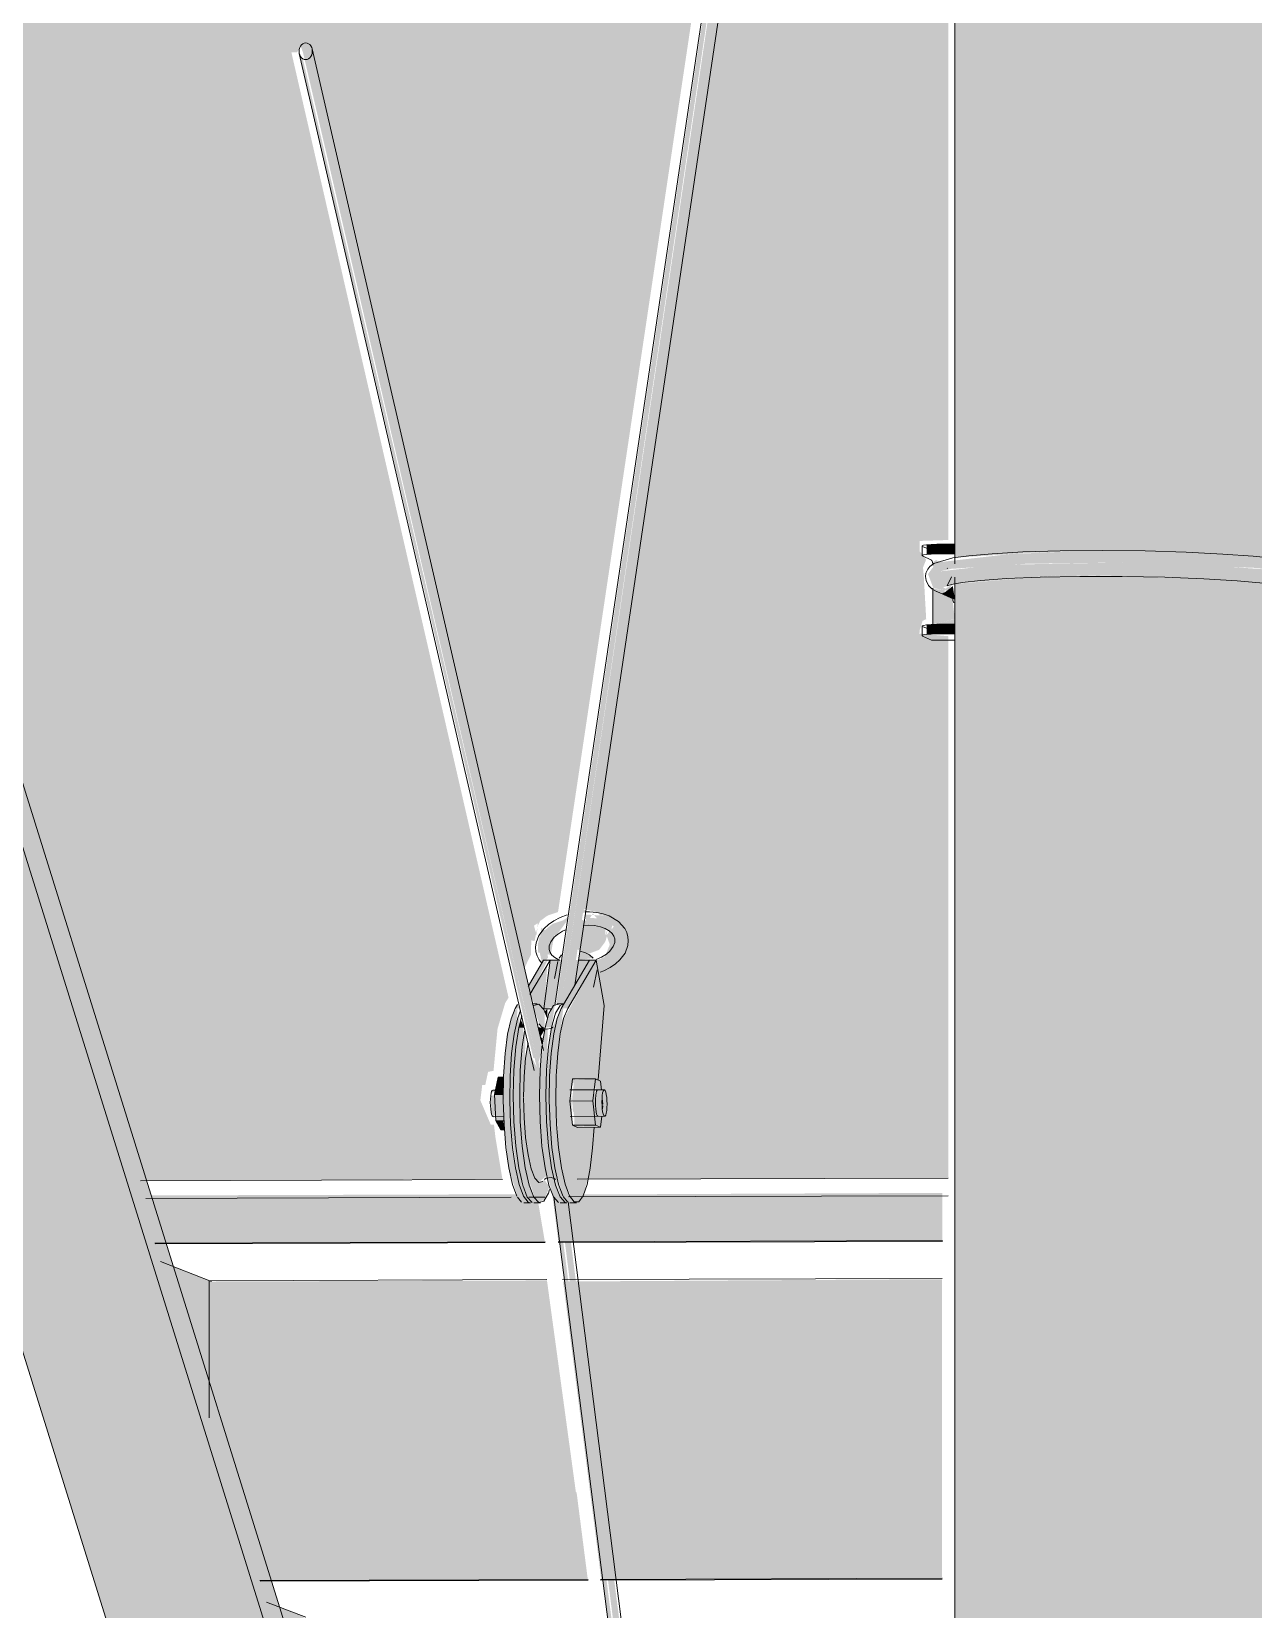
# Model space of a CAD drawing. Header units: inches. Extents: x 27328 to 121296, y -4075 to 4147.
# Drawn here: x 49625.25027 to 49625.26484, y 60.08869 to 60.10751 of the extents above; entities that cross this region are included whole.
import ezdxf

# ---------------------------------------------------------------- set-up
doc = ezdxf.new("R2010")
doc.units = ezdxf.units.IN
doc.header["$MEASUREMENT"] = 0
for name, color, linetype, lineweight in [('I-WALL', 2, 'Continuous', 9), ('Q-SPCQ', 91, 'Continuous', 9), ('S-STRS', 31, 'Continuous', 9)]:
    doc.layers.add(name, color=color, linetype=linetype, lineweight=lineweight)

msp = doc.modelspace()

# ---------------------------------------------------------------- hatches: boundary and pattern name
at = {"layer": 'I-WALL', "lineweight": 5}
h = msp.add_hatch(color=256, dxfattribs=at)
h.paths.add_polyline_path([(49624.97865, 60.092925), (49625.094765, 60.093299), (49625.094765, 60.094469), (49625.099271, 60.094464), (49625.099271, 60.093313), (49625.229519, 60.093732), (49625.229519, 60.094908), (49625.234039, 60.094903), (49625.234039, 60.093747), (49625.249456, 60.093797), (49625.244826, 60.108643), (49624.98491, 60.10768), (49624.984329, 60.107925), (49624.983765, 60.108405), (49624.983234, 60.109105), (49624.982754, 60.110006), (49624.982338, 60.111079), (49624.982, 60.112293), (49624.981751, 60.11361), (49624.981599, 60.114989), (49624.981547, 60.116387), (49624.981599, 60.117762), (49624.981751, 60.119071), (49624.982029, 60.120363), (49624.982343, 60.121342), (49624.982754, 60.122214), (49624.983274, 60.122927), (49624.983765, 60.12335), (49624.984329, 60.12357), (49625.239829, 60.124663), (49625.237793, 60.13119), (49624.982875, 60.156949), (49624.983395, 60.156458), (49624.983348, 60.155822), (49624.983293, 60.155822), (49624.983344, 60.155779), (49624.978658, 60.093033)], flags=0)
h.paths.add_polyline_path([(49625.251571, 60.093803), (49625.255884, 60.093823), (49625.255801, 60.094321), (49625.255783, 60.094472), (49625.255745, 60.094472), (49625.255621, 60.094762), (49625.255643, 60.094942), (49625.25568, 60.094946), (49625.255713, 60.095101), (49625.255778, 60.095114), (49625.255826, 60.095615), (49625.255916, 60.095919), (49625.255957, 60.095987), (49625.253368, 60.107259), (49625.253437, 60.10726), (49625.25348, 60.107328), (49625.253506, 60.107259), (49625.256074, 60.096186), (49625.256224, 60.096499), (49625.256228, 60.096669), (49625.256268, 60.09666), (49625.256305, 60.096844), (49625.256335, 60.096901), (49625.256421, 60.096964), (49625.256547, 60.097007), (49625.258296, 60.108693), (49625.246939, 60.108651), (49625.25103, 60.095537)], flags=0)
h.paths.add_polyline_path([(49625.256846, 60.097051), (49625.256846, 60.096996), (49625.256883, 60.097007), (49625.256861, 60.097033)], flags=0)
h.paths.add_polyline_path([(49625.257099, 60.096965), (49625.257148, 60.096838), (49625.257112, 60.096729), (49625.257105, 60.096897)], flags=0)
h.paths.add_polyline_path([(49625.257122, 60.096729), (49625.257159, 60.096876), (49625.257213, 60.096833), (49625.257159, 60.096772)], flags=0)
h.paths.add_polyline_path([(49625.256776, 60.09382), (49625.261198, 60.093834), (49625.261198, 60.100296), (49625.26085, 60.100327), (49625.26086, 60.100348), (49625.26086, 60.100373), (49625.260893, 60.100479), (49625.260936, 60.100499), (49625.260908, 60.100997), (49625.260898, 60.101115), (49625.260934, 60.101206), (49625.260909, 60.101255), (49625.26086, 60.101304), (49625.26086, 60.101329), (49625.26086, 60.101432), (49625.261198, 60.101443), (49625.261198, 60.108704), (49625.258496, 60.108694), (49625.256782, 60.097062), (49625.25703, 60.097), (49625.257044, 60.096969), (49625.257099, 60.096965), (49625.25707, 60.096838), (49625.257039, 60.096846), (49625.257007, 60.096874), (49625.256738, 60.096933), (49625.256708, 60.096599), (49625.256837, 60.096531), (49625.256914, 60.09651), (49625.257039, 60.096557), (49625.25711, 60.096653), (49625.25713, 60.096717), (49625.257164, 60.096618), (49625.257105, 60.096472), (49625.256964, 60.096411), (49625.256921, 60.096445), (49625.256898, 60.096411), (49625.25698, 60.095955), (49625.256935, 60.095054), (49625.25698, 60.09493), (49625.256995, 60.094905), (49625.256998, 60.094648), (49625.25695, 60.094633), (49625.25693, 60.094502), (49625.25686, 60.094482), (49625.256814, 60.094014)], flags=0)
h.paths.add_polyline_path([(49625.265287, 60.093848), (49625.268451, 60.093858), (49625.269935, 60.108736), (49625.265287, 60.108719), (49625.265287, 60.101455), (49625.266253, 60.101439), (49625.266253, 60.101324), (49625.266278, 60.101342), (49625.266278, 60.101432), (49625.266384, 60.101383), (49625.266398, 60.101186), (49625.26642, 60.101167), (49625.266388, 60.100429), (49625.266384, 60.10041), (49625.266384, 60.100314), (49625.265287, 60.100295), (49625.265287, 60.096445)], flags=0)
h.paths.add_polyline_path([(49625.269587, 60.093861), (49625.275337, 60.09388), (49625.280138, 60.108774), (49625.271063, 60.108741), (49625.269843, 60.096445)], flags=0)
h.paths.add_polyline_path([(49625.277383, 60.093886), (49625.365532, 60.09417), (49625.365532, 60.095351), (49625.370066, 60.095347), (49625.370066, 60.094185), (49625.502817, 60.094612), (49625.50282, 60.095799), (49625.507372, 60.095814), (49625.507372, 60.094626), (49625.567878, 60.094821), (49625.567878, 60.109847), (49625.282184, 60.108782), (49625.278208, 60.096445)], flags=0)
h.paths.add_polyline_path([(49625.256351, 60.096835), (49625.256335, 60.096711), (49625.256326, 60.096729), (49625.256346, 60.096813)], flags=0)
h.paths.add_polyline_path([(49625.25631, 60.096525), (49625.25646, 60.096496), (49625.256528, 60.096879), (49625.256473, 60.09686), (49625.256389, 60.096789), (49625.256346, 60.096821), (49625.256306, 60.096615), (49625.256307, 60.09658)], flags=0)
h.paths.add_polyline_path([(49625.256294, 60.096727), (49625.25626, 60.096844), (49625.256304, 60.096873)], flags=0)
h.paths.add_polyline_path([(49625.266278, 60.100362), (49625.266253, 60.100369), (49625.266253, 60.100364)], flags=0)
h.paths.add_polyline_path([(49625.260945, 60.100482), (49625.261078, 60.100516), (49625.26095, 60.100483)], flags=0)
h.paths.add_polyline_path([(49625.265693, 60.100673), (49625.265579, 60.100805), (49625.265579, 60.10077), (49625.265649, 60.100691), (49625.26569, 60.100674)], flags=0)
h.paths.add_polyline_path([(49625.266003, 60.101085), (49625.266133, 60.101116), (49625.266004, 60.101086)], flags=0)
h.paths.add_polyline_path([(49625.24194, 60.124672), (49625.260698, 60.124753), (49625.261198, 60.128094), (49625.261198, 60.128825), (49625.239976, 60.130969), (49625.241869, 60.124901)], flags=0)
h.paths.add_polyline_path([(49625.260897, 60.124753), (49625.261198, 60.124755), (49625.261198, 60.126771), (49625.260919, 60.1249)], flags=0)
h.paths.add_polyline_path([(49625.265287, 60.124772), (49625.271536, 60.124799), (49625.271831, 60.12775), (49625.265287, 60.128412), (49625.265287, 60.1249)], flags=0)
h.paths.add_polyline_path([(49625.272656, 60.124804), (49625.285322, 60.124858), (49625.2858, 60.126339), (49625.272937, 60.127639), (49625.272666, 60.1249)], flags=0)
h.paths.add_polyline_path([(49625.287369, 60.124867), (49625.567878, 60.126067), (49625.567878, 60.131861), (49625.298615, 60.125044), (49625.287779, 60.126139), (49625.287379, 60.1249)], flags=0)
at = {"layer": 'Q-SPCQ', "lineweight": 5}
h = msp.add_hatch(color=256, dxfattribs=at)
h.paths.add_polyline_path([(49625.261308, 60.059954), (49625.265172, 60.059962), (49625.265172, 60.061447), (49625.26131, 60.061428), (49625.261308, 60.059999)], flags=0)
h.paths.add_polyline_path([(49625.261281, 60.063965), (49625.265338, 60.063983), (49625.265338, 60.100875), (49625.26488, 60.100937), (49625.264216, 60.100981), (49625.262581, 60.101028), (49625.261281, 60.10092), (49625.261281, 60.063983)], flags=0)
h.paths.add_polyline_path([(49625.262969, 60.134579), (49625.262969, 60.134362), (49625.262971, 60.134515), (49625.26297, 60.134573)], flags=0)
h.paths.add_polyline_path([(49625.265338, 60.101187), (49625.265338, 60.135486), (49625.265172, 60.135545), (49625.264481, 60.135646), (49625.26348, 60.135701), (49625.262954, 60.135678), (49625.262972, 60.135448), (49625.262945, 60.134691), (49625.262987, 60.134594), (49625.263002, 60.134565), (49625.263004, 60.134316), (49625.262958, 60.134304), (49625.262937, 60.134171), (49625.262867, 60.13415), (49625.262785, 60.133486), (49625.262686, 60.133302), (49625.262516, 60.133304), (49625.262436, 60.133329), (49625.262378, 60.133435), (49625.262347, 60.133432), (49625.262282, 60.133308), (49625.262263, 60.133274), (49625.261281, 60.126712), (49625.261281, 60.101232), (49625.262118, 60.101288), (49625.262945, 60.101316), (49625.265282, 60.101197)], flags=0)
h.paths.add_polyline_path([(49625.261281, 60.128034), (49625.262041, 60.133309), (49625.262026, 60.133309), (49625.261958, 60.133431), (49625.261882, 60.133731), (49625.261827, 60.134144), (49625.261784, 60.134144), (49625.261663, 60.134456), (49625.261685, 60.134605), (49625.261722, 60.134617), (49625.261749, 60.134741), (49625.261281, 60.135058), (49625.261281, 60.130371)], flags=0)
h.paths.add_polyline_path([(49625.261829, 60.134918), (49625.261868, 60.13529), (49625.261954, 60.135571), (49625.261983, 60.13567), (49625.26139, 60.135583), (49625.261281, 60.135527), (49625.261281, 60.13529), (49625.261822, 60.134923)], flags=0)
h = msp.add_hatch(color=256, dxfattribs=at)
h.paths.add_polyline_path([(49625.260087, 60.059951), (49625.26078, 60.059953), (49625.26059, 60.061438), (49625.259626, 60.061428), (49625.260072, 60.059999)], flags=0)
h.paths.add_polyline_path([(49625.260937, 60.059953), (49625.261281, 60.059954), (49625.261281, 60.061439), (49625.260748, 60.061428), (49625.260932, 60.059999)], flags=0)
h.paths.add_polyline_path([(49625.258837, 60.063959), (49625.260263, 60.063983), (49625.259953, 60.066401), (49625.238496, 60.135175), (49625.237563, 60.135161), (49625.236718, 60.134869), (49625.258829, 60.063983)], flags=0)
h.paths.add_polyline_path([(49625.260424, 60.063963), (49625.260708, 60.063983), (49625.260221, 60.065542), (49625.260421, 60.063983)], flags=0)
h = msp.add_hatch(color=256, dxfattribs=at)
h.paths.add_polyline_path([(49625.260714, 60.063964), (49625.260947, 60.063983), (49625.260075, 60.066676), (49625.260221, 60.065542), (49625.260708, 60.063983)], flags=0)
h.paths.add_polyline_path([(49625.259953, 60.066401), (49625.259785, 60.067706), (49625.238766, 60.135073), (49625.238504, 60.135151), (49625.259868, 60.066676)], flags=0)
for points in [[(49625.256585, 60.095898), (49625.25663, 60.095939), (49625.256707, 60.09607), (49625.262297, 60.133795), (49625.262249, 60.133976), (49625.256587, 60.09591)], [(49625.256522, 60.095895), (49625.256587, 60.09591), (49625.262195, 60.133832), (49625.262166, 60.133826), (49625.256522, 60.095895)], [(49625.256293, 60.095159), (49625.256306, 60.095188), (49625.253504, 60.107181), (49625.253461, 60.107249), (49625.256252, 60.095266), (49625.256268, 60.095266), (49625.256278, 60.09522)], [(49625.256306, 60.095188), (49625.25635, 60.095341), (49625.256332, 60.095526), (49625.2536, 60.107209), (49625.253538, 60.107171), (49625.256288, 60.095266)], [(49625.260941, 60.101271), (49625.261139, 60.101279), (49625.261139, 60.101394), (49625.260941, 60.101386)], [(49625.265572, 60.10101), (49625.265635, 60.101093), (49625.265458, 60.101164), (49625.264987, 60.10122), (49625.264217, 60.101285), (49625.262908, 60.101317), (49625.26193, 60.101275), (49625.261057, 60.101174), (49625.260958, 60.101037), (49625.261233, 60.101099), (49625.262118, 60.101159), (49625.263297, 60.101175), (49625.264846, 60.101111), (49625.265387, 60.101053)], [(49625.261139, 60.101279), (49625.261279, 60.10128), (49625.261279, 60.101394), (49625.261139, 60.101394)], [(49625.261197, 60.100837), (49625.26114, 60.10088), (49625.261306, 60.100927), (49625.262239, 60.101001), (49625.262581, 60.101028), (49625.263638, 60.101005), (49625.26486, 60.100939), (49625.265635, 60.100877), (49625.265675, 60.100945), (49625.265572, 60.10101), (49625.265117, 60.101082), (49625.264217, 60.101148), (49625.263297, 60.101175), (49625.26176, 60.101146), (49625.261095, 60.101068), (49625.260958, 60.101037), (49625.261021, 60.100869), (49625.261161, 60.100844)], [(49625.261279, 60.100733), (49625.261253, 60.100893), (49625.261161, 60.100821), (49625.26112, 60.100804)], [(49625.260941, 60.100316), (49625.261139, 60.100324), (49625.261139, 60.100439), (49625.260941, 60.100431)], [(49625.261139, 60.100324), (49625.261279, 60.100325), (49625.261279, 60.100439), (49625.261139, 60.100439)], [(49625.256584, 60.095858), (49625.256662, 60.095858), (49625.256994, 60.096434), (49625.256922, 60.096434), (49625.256609, 60.095901)], [(49625.256111, 60.093549), (49625.25619, 60.093549), (49625.256135, 60.09362), (49625.256039, 60.093955), (49625.255982, 60.094473), (49625.255977, 60.095051), (49625.25605, 60.095665), (49625.256064, 60.095856), (49625.256027, 60.095835), (49625.255946, 60.095552), (49625.255898, 60.095051), (49625.255904, 60.094473), (49625.255961, 60.093955), (49625.256064, 60.09361)], [(49625.256419, 60.095735), (49625.256419, 60.095851), (49625.256386, 60.095821), (49625.256419, 60.095736)], [(49625.256392, 60.09563), (49625.25647, 60.09563), (49625.256508, 60.095894), (49625.256483, 60.095875), (49625.256405, 60.095678)], [(49625.256631, 60.093545), (49625.256658, 60.093552), (49625.256577, 60.093696), (49625.256509, 60.093957), (49625.256449, 60.094549), (49625.256448, 60.095067), (49625.256494, 60.095554), (49625.256584, 60.095859), (49625.256464, 60.095595), (49625.256409, 60.095053), (49625.256411, 60.094511), (49625.256474, 60.093937), (49625.256587, 60.093593), (49625.256631, 60.093545)], [(49625.25666, 60.09355), (49625.256738, 60.093551), (49625.256683, 60.093622), (49625.256587, 60.093957), (49625.25653, 60.094475), (49625.256525, 60.095053), (49625.256573, 60.095554), (49625.25661, 60.095858), (49625.256584, 60.095858), (49625.256495, 60.095554), (49625.256447, 60.095053), (49625.256452, 60.094475), (49625.256509, 60.093957), (49625.256609, 60.093615)], [(49625.25624, 60.093543), (49625.256318, 60.093544), (49625.256259, 60.093608), (49625.256157, 60.093956), (49625.256097, 60.09451), (49625.256097, 60.095123), (49625.256135, 60.095629), (49625.256078, 60.095629), (49625.256019, 60.095123), (49625.256019, 60.09451), (49625.256078, 60.093955), (49625.256181, 60.093608)], [(49625.256078, 60.095629), (49625.256145, 60.095629), (49625.256104, 60.095721), (49625.256095, 60.09569)], [(49625.256553, 60.093544), (49625.256609, 60.093569), (49625.256572, 60.093609), (49625.25647, 60.093957), (49625.256411, 60.094511), (49625.256415, 60.095179), (49625.256425, 60.09563), (49625.256387, 60.095603), (49625.256331, 60.095072), (49625.256337, 60.094448), (49625.256392, 60.093956), (49625.256494, 60.093609)], [(49625.256318, 60.09378), (49625.256391, 60.093849), (49625.256414, 60.093855), (49625.256352, 60.094259), (49625.256328, 60.094953), (49625.256324, 60.095227), (49625.256293, 60.095159), (49625.256239, 60.095266), (49625.256232, 60.095266), (49625.256181, 60.095399), (49625.256142, 60.095044), (49625.256142, 60.094553), (49625.256204, 60.094044), (49625.256271, 60.093832), (49625.256306, 60.093793)], [(49625.255789, 60.094832), (49625.255894, 60.094832), (49625.255893, 60.095039), (49625.255832, 60.095039)], [(49625.256715, 60.094753), (49625.256963, 60.094766), (49625.256992, 60.095017), (49625.25674, 60.095003), (49625.256725, 60.094863), (49625.256715, 60.094766)], [(49625.255805, 60.094517), (49625.255901, 60.094518), (49625.255891, 60.094832), (49625.255789, 60.094832), (49625.255798, 60.094649)], [(49625.257116, 60.094586), (49625.257121, 60.094791), (49625.257079, 60.094849), (49625.257086, 60.094599)], [(49625.25674, 60.094464), (49625.256992, 60.094465), (49625.256961, 60.094754), (49625.256715, 60.094742), (49625.25674, 60.09456)], [(49625.255864, 60.094411), (49625.255908, 60.094411), (49625.255893, 60.094518), (49625.255805, 60.094517)], [(49625.261751, 60.052909), (49625.256548, 60.093549), (49625.256506, 60.093545), (49625.261715, 60.052925), (49625.261734, 60.052913)], [(49625.261751, 60.052909), (49625.261805, 60.052949), (49625.261825, 60.053079), (49625.256639, 60.093548), (49625.256571, 60.093524), (49625.26162, 60.053935)]]:
    msp.add_hatch(color=256, dxfattribs=at).paths.add_polyline_path(points, flags=0)
h = msp.add_hatch(color=256, dxfattribs=at)
h.paths.add_polyline_path([(49625.261016, 60.101122), (49625.261092, 60.101186), (49625.261054, 60.101204), (49625.261012, 60.101175), (49625.261016, 60.101124)], flags=0)
h.paths.add_polyline_path([(49625.265526, 60.101137), (49625.266475, 60.10116), (49625.266462, 60.101223), (49625.265365, 60.101192), (49625.265385, 60.101179), (49625.265517, 60.101141)], flags=0)
h = msp.add_hatch(color=256, dxfattribs=at)
h.paths.add_polyline_path([(49625.261195, 60.100838), (49625.261251, 60.100914), (49625.261163, 60.100862)], flags=0)
h.paths.add_polyline_path([(49625.261016, 60.100436), (49625.261138, 60.100466), (49625.261278, 60.100503), (49625.261247, 60.100748), (49625.261158, 60.100823), (49625.261158, 60.100845), (49625.261016, 60.100862), (49625.261016, 60.100438)], flags=0)
h.paths.add_polyline_path([(49625.261025, 60.100437), (49625.261278, 60.100445), (49625.261278, 60.100501), (49625.261031, 60.100438)], flags=0)
h.paths.add_polyline_path([(49625.266476, 60.100453), (49625.266476, 60.10114), (49625.265935, 60.100967), (49625.266163, 60.100944), (49625.266243, 60.10084), (49625.266226, 60.10071), (49625.266122, 60.10063), (49625.265926, 60.100623), (49625.265894, 60.100602), (49625.266396, 60.100474)], flags=0)
h.paths.add_polyline_path([(49625.266174, 60.100452), (49625.266396, 60.100473), (49625.265692, 60.100673), (49625.265546, 60.10081), (49625.265566, 60.100838), (49625.265565, 60.100861), (49625.265365, 60.10087), (49625.265365, 60.100454), (49625.266155, 60.100453)], flags=0)
h.paths.add_polyline_path([(49625.265673, 60.100946), (49625.265657, 60.101062), (49625.265633, 60.101094), (49625.26557, 60.101011), (49625.265657, 60.100956)], flags=0)
h.paths.add_polyline_path([(49625.265884, 60.10099), (49625.266396, 60.10114), (49625.265602, 60.101107), (49625.265805, 60.101026)], flags=0)
h = msp.add_hatch(color=256, dxfattribs=at)
h.paths.add_polyline_path([(49625.256436, 60.096638), (49625.25648, 60.096668), (49625.256463, 60.096751), (49625.256443, 60.096667)], flags=0)
h.paths.add_polyline_path([(49625.256426, 60.096652), (49625.256481, 60.096758), (49625.256518, 60.096713), (49625.256659, 60.09691), (49625.256664, 60.096945), (49625.256607, 60.096908), (49625.256481, 60.096865), (49625.256422, 60.096782)], flags=0)
h.paths.add_polyline_path([(49625.257216, 60.096903), (49625.257127, 60.09691), (49625.25716, 60.096958), (49625.256871, 60.096978), (49625.256886, 60.096879), (49625.257146, 60.096805), (49625.257185, 60.096715), (49625.257188, 60.096829)], flags=0)
h.paths.add_polyline_path([(49625.257228, 60.096655), (49625.257276, 60.096814), (49625.257216, 60.096903), (49625.257227, 60.096776)], flags=0)
h.paths.add_polyline_path([(49625.256411, 60.096665), (49625.256402, 60.096798), (49625.25637, 60.09674), (49625.256402, 60.096681)], flags=0)
h.paths.add_polyline_path([(49625.257238, 60.096667), (49625.25733, 60.096771), (49625.257276, 60.096814)], flags=0)
h.paths.add_polyline_path([(49625.25701, 60.096933), (49625.256926, 60.096935), (49625.256962, 60.096989)], flags=0)
h = msp.add_hatch(color=256, dxfattribs=at)
h.paths.add_polyline_path([(49625.257081, 60.096349), (49625.257231, 60.096414), (49625.257291, 60.096584), (49625.257238, 60.096667), (49625.257222, 60.096556), (49625.257097, 60.09646), (49625.257001, 60.09643), (49625.257041, 60.096387), (49625.257044, 60.096383)], flags=0)
h.paths.add_polyline_path([(49625.256358, 60.096405), (49625.256403, 60.096433), (49625.256428, 60.096463), (49625.256402, 60.096613), (49625.256385, 60.096641), (49625.256316, 60.096581), (49625.256355, 60.096406)], flags=0)
h = msp.add_hatch(color=256, dxfattribs=at)
h.paths.add_polyline_path([(49625.256577, 60.096433), (49625.25659, 60.096448), (49625.256578, 60.096434)], flags=0)
h.paths.add_polyline_path([(49625.256787, 60.096434), (49625.256966, 60.096458), (49625.256868, 60.096524), (49625.256806, 60.096542), (49625.256787, 60.096434)], flags=0)
h = msp.add_hatch(color=256, dxfattribs=at)
h.paths.add_polyline_path([(49625.256235, 60.093549), (49625.256156, 60.09367), (49625.256078, 60.093956), (49625.256019, 60.094517), (49625.256028, 60.095227), (49625.256079, 60.095634), (49625.25609, 60.095797), (49625.256025, 60.095552), (49625.255977, 60.095051), (49625.255982, 60.094473), (49625.256064, 60.093844), (49625.256144, 60.093608), (49625.256226, 60.093549)], flags=0)
h.paths.add_polyline_path([(49625.256335, 60.095509), (49625.256372, 60.095519), (49625.256342, 60.095522), (49625.256334, 60.095512)], flags=0)
h.paths.add_polyline_path([(49625.256381, 60.095578), (49625.256342, 60.095592), (49625.256378, 60.095579)], flags=0)
h.paths.add_polyline_path([(49625.256381, 60.095832), (49625.256386, 60.095911), (49625.256419, 60.096374), (49625.256215, 60.096028), (49625.25627, 60.095897), (49625.256342, 60.095882), (49625.256378, 60.095841)], flags=0)
h = msp.add_hatch(color=256, dxfattribs=at)
h.paths.add_polyline_path([(49625.256036, 60.095856), (49625.256092, 60.095857), (49625.256064, 60.095904), (49625.256048, 60.095877)], flags=0)
h.paths.add_polyline_path([(49625.256215, 60.096028), (49625.256423, 60.096433), (49625.256356, 60.0964), (49625.256193, 60.096123)], flags=0)
h = msp.add_hatch(color=256, dxfattribs=at)
h.paths.add_polyline_path([(49625.256378, 60.095851), (49625.256482, 60.095876), (49625.256516, 60.095918), (49625.256602, 60.096433), (49625.256453, 60.096433), (49625.256379, 60.095857)], flags=0)
h.paths.add_polyline_path([(49625.256706, 60.096068), (49625.256922, 60.096434), (49625.256761, 60.096434), (49625.256753, 60.096383)], flags=0)
h = msp.add_hatch(color=256, dxfattribs=at)
h.paths.add_polyline_path([(49625.256794, 60.09355), (49625.256847, 60.093621), (49625.256932, 60.093953), (49625.25696, 60.09444), (49625.256718, 60.094467), (49625.256704, 60.094901), (49625.256751, 60.095016), (49625.257026, 60.095018), (49625.257081, 60.095984), (49625.257, 60.096434), (49625.25661, 60.095719), (49625.256543, 60.095321), (49625.256521, 60.094765), (49625.256553, 60.0942), (49625.256632, 60.09376), (49625.256738, 60.093551)], flags=0)
h.paths.add_polyline_path([(49625.256993, 60.094885), (49625.257017, 60.094906), (49625.256993, 60.094885)], flags=0)
h = msp.add_hatch(color=256, dxfattribs=at)
h.paths.add_polyline_path([(49625.256318, 60.093544), (49625.25639, 60.093584), (49625.256444, 60.093733), (49625.256386, 60.093812), (49625.256318, 60.09378), (49625.256263, 60.093851), (49625.256189, 60.09411), (49625.256138, 60.09468), (49625.256149, 60.095128), (49625.25616, 60.095566), (49625.256152, 60.0956), (49625.256097, 60.095123), (49625.256097, 60.09451), (49625.25616, 60.09394), (49625.256271, 60.093595)], flags=0)
h.paths.add_polyline_path([(49625.256388, 60.095617), (49625.256386, 60.09582), (49625.256318, 60.095909), (49625.25625, 60.095878), (49625.256329, 60.09566), (49625.256387, 60.095618)], flags=0)
h = msp.add_hatch(color=256, dxfattribs=at)
h.paths.add_polyline_path([(49625.256357, 60.095418), (49625.256362, 60.09551), (49625.256336, 60.095509), (49625.256355, 60.095428)], flags=0)
h.paths.add_polyline_path([(49625.256335, 60.095514), (49625.256372, 60.095579), (49625.256387, 60.095604), (49625.256357, 60.095629), (49625.256308, 60.095631), (49625.256327, 60.095549)], flags=0)
h = msp.add_hatch(color=256, dxfattribs=at)
h.paths.add_polyline_path([(49625.257053, 60.09444), (49625.257023, 60.094571), (49625.256992, 60.094465)], flags=0)
h.paths.add_polyline_path([(49625.256992, 60.095017), (49625.257023, 60.094886), (49625.257053, 60.094992)], flags=0)
h.paths.add_polyline_path([(49625.256972, 60.094846), (49625.256996, 60.094849), (49625.256972, 60.094849)], flags=0)
h.paths.add_polyline_path([(49625.257051, 60.094884), (49625.257065, 60.094885), (49625.257051, 60.094885)], flags=0)
h = msp.add_hatch(color=256, dxfattribs=at)
h.paths.add_polyline_path([(49625.25577, 60.094567), (49625.255801, 60.094595), (49625.255799, 60.094622), (49625.255897, 60.094626), (49625.255893, 60.094845), (49625.255744, 60.094814), (49625.255755, 60.094594), (49625.255762, 60.094575)], flags=0)
h.paths.add_polyline_path([(49625.256992, 60.094571), (49625.257086, 60.094599), (49625.257072, 60.09479), (49625.257079, 60.094849), (49625.256718, 60.094817), (49625.256724, 60.094625), (49625.256995, 60.094597), (49625.256992, 60.094571)], flags=0)
h = msp.add_hatch(color=256, dxfattribs=at)
h.paths.add_polyline_path([(49625.255748, 60.094845), (49625.255796, 60.094868), (49625.255788, 60.09488), (49625.255755, 60.094867)], flags=0)
h.paths.add_polyline_path([(49625.256996, 60.094849), (49625.257086, 60.094872), (49625.257093, 60.094884), (49625.256996, 60.09485)], flags=0)
at = {"layer": 'S-STRS', "lineweight": 5}
h = msp.add_hatch(color=256, dxfattribs=at)
h.paths.add_polyline_path([(49625.251745, 60.09305), (49625.256391, 60.093065), (49625.256294, 60.093642), (49625.251565, 60.093627)], flags=0)
h.paths.add_polyline_path([(49625.256552, 60.093066), (49625.26113, 60.09308), (49625.26113, 60.093658), (49625.256479, 60.093637), (49625.256551, 60.093074)], flags=0)
h.paths.add_polyline_path([(49625.26522, 60.093093), (49625.268307, 60.093103), (49625.268365, 60.093681), (49625.26522, 60.093671)], flags=0)
h.paths.add_polyline_path([(49625.269443, 60.093107), (49625.272869, 60.093118), (49625.27272, 60.093695), (49625.269501, 60.093685)], flags=0)
h = msp.add_hatch(color=256, dxfattribs=at)
h.paths.add_polyline_path([(49625.251742, 60.09306), (49625.25639, 60.093075), (49625.256294, 60.093642), (49625.251565, 60.093627)], flags=0)
h.paths.add_polyline_path([(49625.256551, 60.093076), (49625.26113, 60.09309), (49625.26113, 60.093658), (49625.256479, 60.093637), (49625.256549, 60.093089)], flags=0)
h.paths.add_polyline_path([(49625.26522, 60.093103), (49625.268308, 60.093113), (49625.268365, 60.093681), (49625.26522, 60.093671)], flags=0)
h.paths.add_polyline_path([(49625.269444, 60.093117), (49625.272867, 60.093128), (49625.27272, 60.093695), (49625.269501, 60.093685)], flags=0)
h = msp.add_hatch(color=256, dxfattribs=at)
h.paths.add_polyline_path([(49625.256834, 60.076674), (49625.256834, 60.076829), (49625.256789, 60.07682)], flags=0)
h.paths.add_polyline_path([(49625.255739, 60.080198), (49625.255739, 60.080718), (49625.255558, 60.080781), (49625.25558, 60.080709)], flags=0)
h.paths.add_polyline_path([(49625.254633, 60.083756), (49625.254633, 60.084645), (49625.254321, 60.084758), (49625.25436, 60.084635)], flags=0)
h.paths.add_polyline_path([(49625.253516, 60.087347), (49625.253516, 60.088609), (49625.253072, 60.088777), (49625.253318, 60.087987)], flags=0)
h.paths.add_polyline_path([(49625.252389, 60.090974), (49625.252389, 60.092611), (49625.251809, 60.092839), (49625.251997, 60.092234)], flags=0)
h = msp.add_hatch(color=256, dxfattribs=at)
h.paths.add_polyline_path([(49625.252993, 60.089037), (49625.256902, 60.089049), (49625.256415, 60.092614), (49625.252389, 60.092601), (49625.252389, 60.090974)], flags=0)
h.paths.add_polyline_path([(49625.257062, 60.089049), (49625.261125, 60.089062), (49625.261125, 60.092629), (49625.256607, 60.092601), (49625.25697, 60.089765)], flags=0)
h.paths.add_polyline_path([(49625.265216, 60.089074), (49625.267902, 60.089083), (49625.268257, 60.092652), (49625.265216, 60.092642), (49625.265216, 60.092235)], flags=0)
h.paths.add_polyline_path([(49625.26904, 60.089086), (49625.273716, 60.0891), (49625.273819, 60.08942), (49625.272982, 60.092667), (49625.269394, 60.092655), (49625.269352, 60.092235)], flags=0)
h = msp.add_hatch(color=256, dxfattribs=at)
h.paths.add_polyline_path([(49625.252996, 60.089027), (49625.256903, 60.089039), (49625.256768, 60.090089), (49625.252669, 60.090076)], flags=0)
h.paths.add_polyline_path([(49625.257063, 60.08904), (49625.261125, 60.089052), (49625.261125, 60.090102), (49625.256929, 60.090089), (49625.256974, 60.089735)], flags=0)
h.paths.add_polyline_path([(49625.265216, 60.089065), (49625.267901, 60.089073), (49625.268005, 60.090124), (49625.265216, 60.090115)], flags=0)
h.paths.add_polyline_path([(49625.269039, 60.089076), (49625.273713, 60.089091), (49625.273819, 60.08942), (49625.273633, 60.090141), (49625.269143, 60.090127)], flags=0)

# ---------------------------------------------------------------- linework, layer by layer
at = {"layer": 'I-WALL', "lineweight": 13}
for p, q in [((49625.251571, 60.093803), (49625.255885, 60.093817)), ((49625.256776, 60.09382), (49625.261198, 60.093834)), ((49625.25599, 60.093606), (49625.251635, 60.093592)), ((49625.256389, 60.093608), (49625.256197, 60.093607)), ((49625.261196, 60.093623), (49625.256673, 60.093609))]:
    msp.add_line(p, q, dxfattribs=at)
at = {"layer": 'Q-SPCQ'}
for p, q in [((49625.238496, 60.135175), (49625.259953, 60.066401)), ((49625.259785, 60.067706), (49625.238766, 60.135073)), ((49625.236718, 60.134869), (49625.258837, 60.063959)), ((49625.256509, 60.095894), (49625.262177, 60.133985)), ((49625.26234, 60.133758), (49625.256746, 60.096135)), ((49625.261276, 60.101158), (49625.261276, 60.126675)), ((49625.256263, 60.095119), (49625.253462, 60.107243)), ((49625.253615, 60.107299), (49625.256372, 60.095357)), ((49625.260888, 60.101257), (49625.260888, 60.101372)), ((49625.260893, 60.101367), (49625.260941, 60.101346)), ((49625.261001, 60.101204), (49625.260893, 60.101253)), ((49625.261139, 60.101394), (49625.261279, 60.101394)), ((49625.261279, 60.10128), (49625.261139, 60.101279)), ((49625.261186, 60.101108), (49625.261189, 60.101105)), ((49625.261016, 60.100436), (49625.261016, 60.10087)), ((49625.261276, 60.063964), (49625.261276, 60.101)), ((49625.261265, 60.100738), (49625.261061, 60.100828)), ((49625.261266, 60.100693), (49625.261249, 60.100734)), ((49625.260888, 60.100302), (49625.260888, 60.100417)), ((49625.260941, 60.100391), (49625.260893, 60.100412)), ((49625.260893, 60.100298), (49625.261001, 60.10025)), ((49625.261139, 60.100439), (49625.261279, 60.100439)), ((49625.261279, 60.100325), (49625.261139, 60.100324)), ((49625.261279, 60.10025), (49625.261005, 60.100249)), ((49625.256441, 60.096559), (49625.256442, 60.096605)), ((49625.257224, 60.096642), (49625.257225, 60.096688)), ((49625.25619, 60.096118), (49625.256375, 60.096432)), ((49625.256453, 60.096433), (49625.256212, 60.096023)), ((49625.256375, 60.096432), (49625.256453, 60.096433)), ((49625.256378, 60.095851), (49625.256453, 60.096433)), ((49625.256453, 60.096433), (49625.25657, 60.096433)), ((49625.256503, 60.096214), (49625.256545, 60.096418)), ((49625.25656, 60.096457), (49625.25659, 60.096495)), ((49625.256584, 60.095858), (49625.256922, 60.096434)), ((49625.257, 60.096434), (49625.256662, 60.095858)), ((49625.256786, 60.096434), (49625.256922, 60.096434)), ((49625.256922, 60.096434), (49625.257, 60.096434)), ((49625.257013, 60.096316), (49625.25697, 60.096111)), ((49625.257, 60.096434), (49625.257097, 60.095893)), ((49625.256036, 60.095856), (49625.256064, 60.095904)), ((49625.256101, 60.095831), (49625.256065, 60.095735)), ((49625.256078, 60.095629), (49625.256116, 60.09577)), ((49625.256239, 60.095912), (49625.2563, 60.095912)), ((49625.256468, 60.095851), (49625.256378, 60.095851)), ((49625.256535, 60.095913), (49625.256614, 60.095913)), ((49625.257025, 60.095004), (49625.257097, 60.095893)), ((49625.256318, 60.095672), (49625.256361, 60.095627)), ((49625.255789, 60.094832), (49625.255832, 60.095039)), ((49625.255832, 60.095039), (49625.255897, 60.095039)), ((49625.256687, 60.094753), (49625.256718, 60.095016)), ((49625.256718, 60.095016), (49625.256992, 60.095017)), ((49625.256992, 60.095017), (49625.256961, 60.094754)), ((49625.257053, 60.094992), (49625.256992, 60.095017)), ((49625.255768, 60.094883), (49625.255895, 60.094883)), ((49625.255805, 60.094517), (49625.255789, 60.094832)), ((49625.255789, 60.094832), (49625.255894, 60.094832)), ((49625.256686, 60.094886), (49625.257099, 60.094887)), ((49625.257065, 60.094884), (49625.257053, 60.094992)), ((49625.256961, 60.094754), (49625.256687, 60.094753)), ((49625.256718, 60.094464), (49625.256687, 60.094753)), ((49625.256961, 60.094754), (49625.256992, 60.094465)), ((49625.257082, 60.094717), (49625.257075, 60.094782)), ((49625.257079, 60.094661), (49625.257083, 60.094696)), ((49625.2559, 60.094567), (49625.255773, 60.094566)), ((49625.255901, 60.094518), (49625.255805, 60.094517)), ((49625.255864, 60.094411), (49625.255805, 60.094517)), ((49625.257104, 60.094571), (49625.25669, 60.094569)), ((49625.256718, 60.094464), (49625.256992, 60.094465)), ((49625.256779, 60.094439), (49625.256718, 60.094464)), ((49625.256779, 60.094439), (49625.257053, 60.09444)), ((49625.256959, 60.094195), (49625.256979, 60.09444)), ((49625.256992, 60.094465), (49625.257053, 60.09444)), ((49625.257053, 60.09444), (49625.257068, 60.094571)), ((49625.255864, 60.094411), (49625.255908, 60.094411)), ((49625.256111, 60.093549), (49625.256064, 60.093607)), ((49625.256219, 60.093539), (49625.256141, 60.093539)), ((49625.256337, 60.09354), (49625.256258, 60.093539)), ((49625.261724, 60.052643), (49625.256498, 60.093609)), ((49625.25665, 60.093541), (49625.256572, 60.09354)), ((49625.25666, 60.09355), (49625.256609, 60.093613)), ((49625.256666, 60.093551), (49625.261873, 60.052702)), ((49625.256767, 60.093541), (49625.256689, 60.093541))]:
    msp.add_line(p, q, dxfattribs=at)
for points in [[(49625.253538, 60.107371, 0), (49625.253521, 60.107369, 0), (49625.253504, 60.107361, 0), (49625.253489, 60.107349, 0), (49625.253476, 60.107333, 0), (49625.253467, 60.107314, 0), (49625.253461, 60.107293, 0), (49625.253459, 60.107271, 0), (49625.253461, 60.107249, 0), (49625.253467, 60.107227, 0), (49625.253476, 60.107209, 0), (49625.253489, 60.107193, 0), (49625.253504, 60.107181, 0), (49625.253521, 60.107174, 0), (49625.253538, 60.107171, 0)], [(49625.253614, 60.1073, 0), (49625.25361, 60.107315, 0), (49625.2536, 60.107334, 0), (49625.253588, 60.10735, 0), (49625.253573, 60.107361, 0), (49625.253556, 60.107369, 0), (49625.253538, 60.107371, 0)], [(49625.253538, 60.107171, 0), (49625.253556, 60.107174, 0), (49625.253573, 60.107181, 0), (49625.253588, 60.107193, 0), (49625.2536, 60.107209, 0), (49625.25361, 60.107228, 0), (49625.253615, 60.107249, 0), (49625.253617, 60.107271, 0), (49625.253615, 60.107294, 0)], [(49625.260893, 60.101367, 0), (49625.260889, 60.101374, 0), (49625.260905, 60.10138, 0), (49625.260941, 60.101386, 0), (49625.260995, 60.10139, 0), (49625.261062, 60.101393, 0), (49625.261139, 60.101394, 0)], [(49625.261139, 60.101279, 0), (49625.261062, 60.101278, 0), (49625.260995, 60.101275, 0), (49625.260941, 60.101271, 0), (49625.260905, 60.101266, 0), (49625.260889, 60.101259, 0), (49625.260893, 60.101253, 0)], [(49625.265592, 60.101123, 0), (49625.265309, 60.101194, 0), (49625.265109, 60.101222, 0), (49625.264832, 60.10125, 0), (49625.264473, 60.101276, 0), (49625.264037, 60.101297, 0), (49625.263546, 60.101312, 0), (49625.263032, 60.101317, 0), (49625.262533, 60.101313, 0), (49625.262088, 60.1013, 0), (49625.261721, 60.10128, 0), (49625.261444, 60.101255, 0), (49625.261252, 60.101229, 0), (49625.261027, 60.101163, 0), (49625.26098, 60.101128, 0), (49625.260954, 60.101095, 0), (49625.260933, 60.101046, 0), (49625.260928, 60.101006, 0)], [(49625.261015, 60.101141, 0), (49625.261014, 60.10116, 0), (49625.261012, 60.101177, 0), (49625.261009, 60.101191, 0), (49625.261005, 60.1012, 0), (49625.261001, 60.101204, 0)], [(49625.26106, 60.100829, 0), (49625.261003, 60.100862, 0), (49625.260965, 60.100899, 0), (49625.260934, 60.100962, 0), (49625.260928, 60.101006, 0)], [(49625.265467, 60.100843, 0), (49625.265437, 60.100854, 0), (49625.265344, 60.100877, 0), (49625.265188, 60.100902, 0), (49625.264958, 60.100929, 0), (49625.264643, 60.100956, 0), (49625.264246, 60.10098, 0), (49625.26378, 60.100998, 0), (49625.263274, 60.101008, 0), (49625.262766, 60.101009, 0), (49625.262294, 60.100999, 0), (49625.261894, 60.100982, 0), (49625.261583, 60.10096, 0), (49625.261366, 60.100935, 0), (49625.261237, 60.100911, 0), (49625.261187, 60.100896, 0), (49625.261238, 60.101002, 0)], [(49625.260893, 60.100412, 0), (49625.260889, 60.100419, 0), (49625.260905, 60.100425, 0), (49625.260941, 60.100431, 0), (49625.260995, 60.100435, 0), (49625.261062, 60.100438, 0), (49625.261139, 60.100439, 0)], [(49625.261139, 60.100324, 0), (49625.261062, 60.100323, 0), (49625.260995, 60.10032, 0), (49625.260941, 60.100316, 0), (49625.260905, 60.100311, 0), (49625.260889, 60.100304, 0), (49625.260893, 60.100298, 0)], [(49625.256655, 60.096972, 0), (49625.256572, 60.096942, 0), (49625.256498, 60.096903, 0), (49625.256433, 60.096858, 0), (49625.25638, 60.09681, 0), (49625.25632, 60.096729, 0), (49625.256286, 60.096639, 0)], [(49625.257381, 60.096713, 0), (49625.257367, 60.096764, 0), (49625.257344, 60.096811, 0), (49625.257268, 60.096895, 0), (49625.257156, 60.096961, 0), (49625.257086, 60.096985, 0), (49625.257008, 60.097002, 0), (49625.256923, 60.097009, 0), (49625.256871, 60.097008, 0)], [(49625.256647, 60.096799, 0), (49625.256599, 60.096778, 0), (49625.256541, 60.09674, 0), (49625.256501, 60.096706, 0), (49625.25646, 60.096652, 0), (49625.256442, 60.096605, 0)], [(49625.257225, 60.096688, 0), (49625.257213, 60.09672, 0), (49625.257191, 60.096752, 0), (49625.257157, 60.096783, 0), (49625.25711, 60.09681, 0), (49625.257052, 60.096831, 0), (49625.256983, 60.096846, 0), (49625.256907, 60.096851, 0), (49625.256848, 60.096848, 0)], [(49625.257379, 60.096608, 0), (49625.257385, 60.096666, 0), (49625.257381, 60.096713, 0)], [(49625.256284, 60.096533, 0), (49625.25628, 60.096587, 0), (49625.256286, 60.096639, 0)], [(49625.256284, 60.096533, 0), (49625.256298, 60.096483, 0), (49625.256322, 60.096435, 0), (49625.256354, 60.096399, 0)], [(49625.256441, 60.096559, 0), (49625.256452, 60.096526, 0), (49625.256474, 60.096494, 0), (49625.256509, 60.096464, 0), (49625.256555, 60.096437, 0)], [(49625.256808, 60.096542, 0), (49625.256868, 60.096524, 0), (49625.256922, 60.096496, 0), (49625.256966, 60.096458, 0)], [(49625.257, 60.096439, 0), (49625.257066, 60.096469, 0), (49625.257124, 60.096506, 0), (49625.257164, 60.096541, 0), (49625.257205, 60.096594, 0), (49625.257224, 60.096642, 0)], [(49625.257049, 60.096289, 0), (49625.257093, 60.096305, 0), (49625.257168, 60.096344, 0), (49625.257233, 60.096389, 0), (49625.257285, 60.096436, 0), (49625.257346, 60.096518, 0), (49625.257379, 60.096608, 0)], [(49625.256056, 60.09362, 0), (49625.256005, 60.093758, 0), (49625.255961, 60.093955, 0), (49625.255926, 60.094198, 0), (49625.255904, 60.094473, 0), (49625.255894, 60.094763, 0), (49625.255898, 60.095051, 0), (49625.255916, 60.09532, 0), (49625.255946, 60.095552, 0), (49625.255987, 60.095735, 0), (49625.256036, 60.095856, 0)], [(49625.25642, 60.095741, 0), (49625.256377, 60.095844, 0), (49625.256318, 60.095909, 0), (49625.256259, 60.095893, 0)], [(49625.256392, 60.09563, 0), (49625.256439, 60.095798, 0), (49625.256494, 60.095894, 0), (49625.256553, 60.09591, 0)], [(49625.256604, 60.093622, 0), (49625.256553, 60.09376, 0), (49625.256509, 60.093957, 0), (49625.256475, 60.0942, 0), (49625.256452, 60.094475, 0), (49625.256443, 60.094765, 0), (49625.256447, 60.095053, 0), (49625.256465, 60.095321, 0), (49625.256495, 60.095554, 0), (49625.256535, 60.095736, 0), (49625.256584, 60.095858, 0)], [(49625.256613, 60.095914, 0), (49625.256572, 60.095894, 0), (49625.256517, 60.095799, 0), (49625.25647, 60.09563, 0)], [(49625.256662, 60.095858, 0), (49625.256614, 60.095737, 0), (49625.256573, 60.095554, 0), (49625.256543, 60.095322, 0), (49625.256525, 60.095053, 0), (49625.256521, 60.094765, 0), (49625.25653, 60.094475, 0), (49625.256553, 60.0942, 0), (49625.256587, 60.093957, 0), (49625.256632, 60.09376, 0), (49625.256683, 60.093622, 0), (49625.256738, 60.093551, 0), (49625.256794, 60.09355, 0), (49625.256847, 60.093621, 0), (49625.256894, 60.093758, 0), (49625.256932, 60.093953, 0), (49625.256959, 60.094195, 0)], [(49625.256064, 60.09573, 0), (49625.256025, 60.095552, 0), (49625.255994, 60.09532, 0), (49625.255977, 60.095051, 0), (49625.255972, 60.094763, 0), (49625.255982, 60.094473, 0), (49625.256005, 60.094198, 0), (49625.256039, 60.093955, 0), (49625.256083, 60.093759, 0), (49625.256135, 60.09362, 0), (49625.25619, 60.093549, 0), (49625.256218, 60.09354, 0)], [(49625.25624, 60.093543, 0), (49625.256181, 60.093608, 0), (49625.256126, 60.093748, 0), (49625.256078, 60.093955, 0), (49625.256042, 60.094215, 0), (49625.256019, 60.09451, 0), (49625.256011, 60.094819, 0), (49625.256019, 60.095123, 0), (49625.256042, 60.095399, 0), (49625.256078, 60.095629, 0)], [(49625.256148, 60.095586, 0), (49625.25612, 60.095399, 0), (49625.256097, 60.095123, 0), (49625.25609, 60.09482, 0), (49625.256097, 60.09451, 0), (49625.25612, 60.094215, 0), (49625.256157, 60.093956, 0), (49625.256204, 60.093748, 0), (49625.256259, 60.093608, 0), (49625.256318, 60.093544, 0), (49625.256377, 60.09356, 0), (49625.256432, 60.093656, 0), (49625.256447, 60.0937, 0)], [(49625.256553, 60.093544, 0), (49625.256494, 60.093609, 0), (49625.256439, 60.093749, 0), (49625.256392, 60.093956, 0), (49625.256355, 60.094216, 0), (49625.256333, 60.094511, 0), (49625.256325, 60.09482, 0), (49625.256333, 60.095124, 0), (49625.256355, 60.0954, 0), (49625.256392, 60.09563, 0)], [(49625.25636, 60.095632, 0), (49625.256372, 60.095622, 0), (49625.256407, 60.09561, 0), (49625.256465, 60.095618, 0), (49625.256483, 60.095629, 0), (49625.256488, 60.095632, 0), (49625.256486, 60.095634, 0)], [(49625.25647, 60.09563, 0), (49625.256434, 60.0954, 0), (49625.256411, 60.095124, 0), (49625.256403, 60.094821, 0), (49625.256411, 60.094511, 0), (49625.256434, 60.094216, 0), (49625.25647, 60.093957, 0), (49625.256517, 60.093749, 0), (49625.256572, 60.093609, 0), (49625.256631, 60.093545, 0), (49625.256649, 60.093541, 0)], [(49625.256135, 60.094801, 0), (49625.256142, 60.095044, 0), (49625.25616, 60.095264, 0), (49625.256189, 60.095449, 0)], [(49625.25577, 60.094567, 0), (49625.255762, 60.094575, 0), (49625.255755, 60.094594, 0), (49625.255748, 60.094622, 0), (49625.255744, 60.094656, 0), (49625.255741, 60.094696, 0), (49625.255739, 60.094737, 0), (49625.255741, 60.094777, 0), (49625.255744, 60.094814, 0), (49625.255748, 60.094845, 0)], [(49625.255748, 60.094845, 0), (49625.255755, 60.094867, 0), (49625.255762, 60.09488, 0), (49625.25577, 60.094882, 0)], [(49625.257023, 60.094571, 0), (49625.257015, 60.09458, 0), (49625.257007, 60.094598, 0), (49625.257001, 60.094626, 0), (49625.256996, 60.094661, 0), (49625.256993, 60.0947, 0), (49625.256992, 60.094741, 0), (49625.256993, 60.094781, 0), (49625.256996, 60.094818, 0), (49625.257001, 60.094849, 0), (49625.257007, 60.094871, 0), (49625.257015, 60.094884, 0), (49625.257023, 60.094886, 0)], [(49625.257079, 60.094849, 0), (49625.257075, 60.094819, 0), (49625.257072, 60.094782, 0), (49625.257071, 60.094741, 0), (49625.257072, 60.0947, 0), (49625.257075, 60.094661, 0), (49625.257079, 60.094626, 0), (49625.257086, 60.094599, 0), (49625.257093, 60.09458, 0), (49625.257101, 60.094571, 0)], [(49625.257122, 60.094609, 0), (49625.257127, 60.094639, 0), (49625.25713, 60.094676, 0), (49625.257131, 60.094716, 0), (49625.25713, 60.094758, 0), (49625.257127, 60.094797, 0), (49625.257122, 60.094832, 0), (49625.257116, 60.094859, 0), (49625.257109, 60.094878, 0), (49625.257101, 60.094887, 0), (49625.257093, 60.094884, 0), (49625.257086, 60.094872, 0), (49625.257079, 60.094849, 0)], [(49625.256365, 60.093793, 0), (49625.256318, 60.09378, 0), (49625.256271, 60.093832, 0), (49625.256227, 60.093944, 0), (49625.256189, 60.09411, 0), (49625.25616, 60.094318, 0), (49625.256142, 60.094553, 0), (49625.256135, 60.09479, 0)], [(49625.257109, 60.094573, 0), (49625.257116, 60.094586, 0), (49625.257122, 60.094609, 0)], [(49625.256516, 60.093818, 0), (49625.256501, 60.09383, 0), (49625.256465, 60.093843, 0), (49625.256407, 60.093834, 0), (49625.25639, 60.093823, 0), (49625.256388, 60.093818, 0), (49625.256385, 60.09382, 0)]]:
    msp.add_polyline3d(points, dxfattribs=at)
at = {"layer": 'S-STRS'}
for p, q in [((49625.256394, 60.093075), (49625.251742, 60.09306)), ((49625.256395, 60.093065), (49625.251745, 60.09305)), ((49625.256395, 60.093065), (49625.251745, 60.09305)), ((49625.26113, 60.09309), (49625.256549, 60.093076)), ((49625.26113, 60.09308), (49625.25655, 60.093066)), ((49625.26113, 60.09308), (49625.25655, 60.093066)), ((49625.251809, 60.092839), (49625.252415, 60.092601)), ((49625.256415, 60.092624), (49625.252389, 60.092611)), ((49625.252389, 60.090974), (49625.252389, 60.092611)), ((49625.261125, 60.092639), (49625.256602, 60.092625)), ((49625.256905, 60.089049), (49625.252993, 60.089037)), ((49625.256907, 60.089039), (49625.252996, 60.089027)), ((49625.256907, 60.089039), (49625.252996, 60.089027)), ((49625.261125, 60.089062), (49625.257053, 60.089049)), ((49625.261125, 60.089052), (49625.257054, 60.08904)), ((49625.261125, 60.089052), (49625.257054, 60.08904)), ((49625.253072, 60.088777), (49625.253542, 60.088599))]:
    msp.add_line(p, q, dxfattribs=at)

doc.saveas('drawing.dxf')
